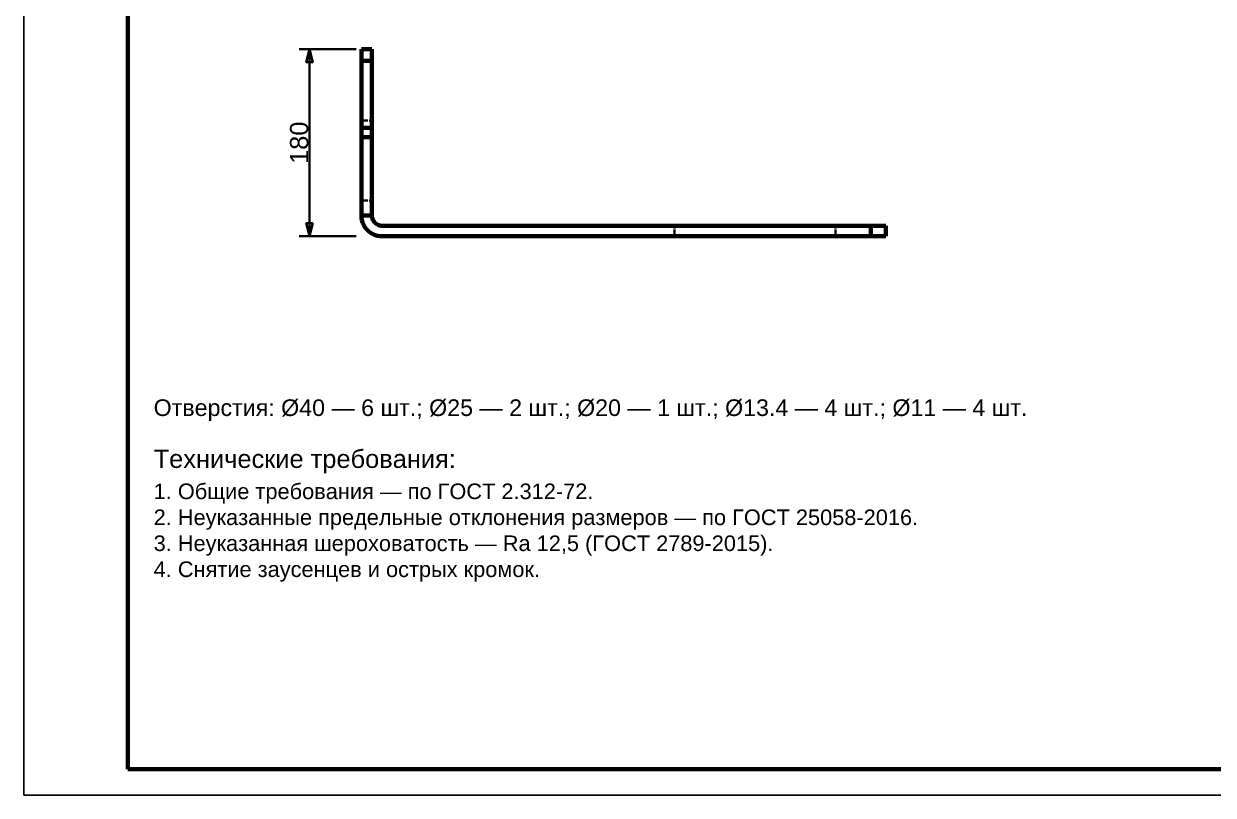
# Model space of a CAD drawing. Header units: millimetres. Extents: x 0 to 420, y 0 to 297.
# Drawn here: x 0 to 229, y 0 to 148.5 of the extents above; entities that cross this region are included whole.
import ezdxf
from ezdxf.enums import TextEntityAlignment as Align

# ---------------------------------------------------------------- set-up
doc = ezdxf.new("R2010")
doc.units = ezdxf.units.MM
doc.linetypes.add('DASHED', pattern=[1.524, 1.27, -0.254])
doc.styles.add('GOST', font='Arial')

msp = doc.modelspace()

# ---------------------------------------------------------------- linework, layer by layer
at = {"color": 7, "lineweight": 35}
for p, q in [((64, 143.6), (53, 143.6)), ((55, 107.6), (55, 143.6)), ((64, 107.6), (53, 107.6))]:
    msp.add_line(p, q, dxfattribs=at)
at = {"color": 1, "lineweight": 70}
for p, q in [((65, 143.59), (65, 143.6)), ((65, 143.6), (67, 143.6)), ((65, 143.55), (65, 143.59)), ((65, 143.49), (65, 143.55)), ((65, 143.4), (65, 143.49)), ((65, 143.29), (65, 143.4)), ((65, 143.16), (65, 143.29)), ((65, 143), (65, 143.16)), ((65, 142.83), (65, 143)), ((65, 142.63), (65, 142.83)), ((65, 142.41), (65, 142.63)), ((65, 142.18), (65, 142.41)), ((65, 141.93), (65, 142.18)), ((67, 143.6), (67, 143.59)), ((67, 143.59), (67, 143.55)), ((67, 143.55), (67, 143.49)), ((67, 143.49), (67, 143.4)), ((67, 143.4), (67, 143.29)), ((67, 143.29), (67, 143.16)), ((67, 143.16), (67, 143)), ((67, 143), (67, 142.83)), ((67, 142.83), (67, 142.63)), ((67, 142.63), (67, 142.41)), ((67, 142.41), (67, 142.18)), ((67, 142.18), (67, 141.93)), ((65, 141.67), (65, 141.93)), ((65, 141.39), (65, 141.67)), ((65, 128.44), (65, 141.39)), ((67, 141.39), (65, 141.39)), ((67, 141.93), (67, 141.67)), ((67, 141.67), (67, 141.39)), ((67, 141.39), (67, 128.44)), ((65, 128.33), (65, 128.44)), ((65, 128.44), (67, 128.44)), ((65, 128.2), (65, 128.33)), ((67, 128.44), (67, 128.33)), ((67, 128.33), (67, 128.2)), ((65, 128.08), (65, 128.2)), ((65, 127.96), (65, 128.08)), ((65, 127.83), (65, 127.96)), ((65, 127.7), (65, 127.83)), ((65, 127.57), (65, 127.7)), ((65, 127.45), (65, 127.57)), ((65, 127.32), (65, 127.45)), ((65, 127.18), (65, 127.32)), ((65, 127.05), (65, 127.18)), ((65, 126.92), (65, 127.05)), ((65, 126.79), (65, 126.92)), ((65, 126.66), (65, 126.79)), ((65, 111.6), (65, 126.66)), ((67, 126.66), (65, 126.66)), ((67, 128.2), (67, 128.08)), ((67, 128.08), (67, 127.96)), ((67, 127.96), (67, 127.83)), ((67, 127.83), (67, 127.7)), ((67, 127.7), (67, 127.57)), ((67, 127.57), (67, 127.45)), ((67, 127.45), (67, 127.32)), ((67, 127.32), (67, 127.18)), ((67, 127.18), (67, 127.05)), ((67, 127.05), (67, 126.92)), ((67, 126.92), (67, 126.79)), ((67, 126.79), (67, 126.66)), ((67, 126.66), (67, 111.6)), ((65, 111.6), (65.03, 111.15)), ((67, 111.6), (65, 111.6)), ((65.03, 111.15), (65.1, 110.71)), ((65.1, 110.71), (65.22, 110.28)), ((65.22, 110.28), (65.4, 109.86)), ((67.01, 111.38), (67, 111.6)), ((67.05, 111.15), (67.01, 111.38)), ((67.11, 110.94), (67.05, 111.15)), ((67.2, 110.73), (67.11, 110.94)), ((67.31, 110.54), (67.2, 110.73)), ((67.44, 110.35), (67.31, 110.54)), ((67.59, 110.19), (67.44, 110.35)), ((67.75, 110.04), (67.59, 110.19)), ((67.94, 109.91), (67.75, 110.04)), ((65.4, 109.86), (65.61, 109.47)), ((65.61, 109.47), (65.87, 109.11)), ((65.87, 109.11), (66.17, 108.77)), ((66.17, 108.77), (66.51, 108.47)), ((66.51, 108.47), (66.87, 108.21)), ((66.87, 108.21), (67.26, 108)), ((67.26, 108), (67.68, 107.82)), ((67.68, 107.82), (68.11, 107.7)), ((68.13, 109.8), (67.94, 109.91)), ((68.11, 107.7), (68.55, 107.63)), ((68.34, 109.71), (68.13, 109.8)), ((68.55, 109.65), (68.34, 109.71)), ((68.78, 109.61), (68.55, 109.65)), ((69, 109.6), (68.78, 109.61)), ((163.07, 109.6), (69, 109.6)), ((163.07, 109.6), (163.42, 109.6)), ((163.07, 107.6), (163.07, 109.6)), ((163.42, 109.6), (163.76, 109.6)), ((163.76, 109.6), (164.09, 109.6)), ((164.09, 109.6), (164.4, 109.6)), ((164.4, 109.6), (164.68, 109.6)), ((164.68, 109.6), (164.95, 109.6)), ((164.95, 109.6), (165.18, 109.6)), ((165.18, 109.6), (165.39, 109.6)), ((165.39, 109.6), (165.58, 109.6)), ((165.58, 109.6), (165.73, 109.6)), ((165.73, 109.6), (165.85, 109.6)), ((165.85, 109.6), (165.93, 109.6)), ((165.93, 109.6), (165.98, 109.6)), ((165.98, 109.6), (166, 109.6)), ((166, 109.6), (166, 107.6)), ((68.55, 107.63), (69, 107.6)), ((69, 107.6), (163.07, 107.6)), ((163.42, 107.6), (163.07, 107.6)), ((163.76, 107.6), (163.42, 107.6)), ((164.09, 107.6), (163.76, 107.6)), ((164.4, 107.6), (164.09, 107.6)), ((164.68, 107.6), (164.4, 107.6)), ((164.95, 107.6), (164.68, 107.6)), ((165.18, 107.6), (164.95, 107.6)), ((165.39, 107.6), (165.18, 107.6)), ((165.58, 107.6), (165.39, 107.6)), ((165.73, 107.6), (165.58, 107.6)), ((165.85, 107.6), (165.73, 107.6)), ((165.93, 107.6), (165.85, 107.6)), ((165.98, 107.6), (165.93, 107.6)), ((166, 107.6), (165.98, 107.6))]:
    msp.add_line(p, q, dxfattribs=at)
at = {"color": 5, "linetype": 'DASHED', "lineweight": 35}
for p, q in [((65, 143.6), (65, 143.57)), ((67, 143.6), (65, 143.6)), ((65, 143.57), (65, 143.5)), ((65, 143.5), (65, 143.38)), ((65, 143.38), (65, 143.2)), ((65, 143.2), (65, 142.99)), ((65, 142.99), (65, 142.73)), ((65, 142.73), (65, 142.43)), ((65, 142.43), (65, 142.09)), ((65, 142.09), (65, 141.73)), ((67, 143.57), (67, 143.6)), ((67, 143.5), (67, 143.57)), ((67, 143.38), (67, 143.5)), ((67, 143.2), (67, 143.38)), ((67, 142.99), (67, 143.2)), ((67, 142.73), (67, 142.99)), ((67, 142.43), (67, 142.73)), ((67, 142.09), (67, 142.43)), ((67, 141.73), (67, 142.09)), ((65, 141.73), (65, 141.34)), ((65, 141.34), (65, 140.92)), ((65, 140.92), (65, 140.49)), ((65, 140.49), (65, 140.05)), ((65, 140.05), (65, 139.6)), ((67, 141.34), (67, 141.73)), ((67, 140.92), (67, 141.34)), ((67, 140.49), (67, 140.92)), ((67, 140.05), (67, 140.49)), ((67, 139.6), (67, 140.05)), ((65, 139.6), (65, 111.6)), ((67, 111.6), (67, 139.6)), ((65, 134.84), (65, 134.9)), ((65, 134.9), (65, 134.84)), ((65, 134.84), (65, 134.9)), ((65, 134.9), (65, 134.84)), ((65, 134.65), (65, 134.84)), ((65, 134.84), (65, 134.65)), ((65, 134.65), (65, 134.84)), ((65, 134.84), (65, 134.65)), ((65, 134.35), (65, 134.65)), ((65, 134.65), (65, 134.35)), ((65, 134.35), (65, 134.65)), ((65, 134.65), (65, 134.35)), ((65, 133.96), (65, 134.35)), ((65, 134.35), (65, 133.96)), ((65, 133.96), (65, 134.35)), ((65, 134.35), (65, 133.96)), ((65, 133.48), (65, 133.96)), ((65, 133.96), (65, 133.48)), ((65, 133.48), (65, 133.96)), ((65, 133.96), (65, 133.48)), ((65, 132.96), (65, 133.48)), ((65, 133.48), (65, 132.96)), ((65, 132.96), (65, 133.48)), ((65, 133.48), (65, 132.96)), ((65, 132.4), (65, 132.96)), ((65, 132.96), (65, 132.4)), ((65, 132.4), (65, 132.96)), ((65, 132.96), (65, 132.4)), ((67, 134.84), (67, 134.9)), ((67, 134.9), (67, 134.84)), ((67, 134.84), (67, 134.9)), ((67, 134.9), (67, 134.84)), ((67, 134.65), (67, 134.84)), ((67, 134.84), (67, 134.65)), ((67, 134.65), (67, 134.84)), ((67, 134.84), (67, 134.65)), ((67, 134.35), (67, 134.65)), ((67, 134.65), (67, 134.35)), ((67, 134.35), (67, 134.65)), ((67, 134.65), (67, 134.35)), ((67, 133.96), (67, 134.35)), ((67, 134.35), (67, 133.96)), ((67, 133.96), (67, 134.35)), ((67, 134.35), (67, 133.96)), ((67, 133.48), (67, 133.96)), ((67, 133.96), (67, 133.48)), ((67, 133.48), (67, 133.96)), ((67, 133.96), (67, 133.48)), ((67, 132.96), (67, 133.48)), ((67, 133.48), (67, 132.96)), ((67, 132.96), (67, 133.48)), ((67, 133.48), (67, 132.96)), ((67, 132.4), (67, 132.96)), ((67, 132.96), (67, 132.4)), ((67, 132.4), (67, 132.96)), ((67, 132.96), (67, 132.4)), ((65, 131.84), (65, 132.4)), ((65, 132.4), (65, 131.84)), ((65, 131.84), (65, 132.4)), ((65, 132.4), (65, 131.84)), ((65, 131.32), (65, 131.84)), ((65, 131.84), (65, 131.32)), ((65, 131.32), (65, 131.84)), ((65, 131.84), (65, 131.32)), ((65, 130.84), (65, 131.32)), ((65, 131.32), (65, 130.84)), ((65, 130.84), (65, 131.32)), ((65, 131.32), (65, 130.84)), ((65, 130.45), (65, 130.84)), ((65, 130.84), (65, 130.45)), ((65, 130.45), (65, 130.84)), ((65, 130.84), (65, 130.45)), ((67, 131.84), (67, 132.4)), ((67, 132.4), (67, 131.84)), ((67, 131.84), (67, 132.4)), ((67, 132.4), (67, 131.84)), ((67, 131.32), (67, 131.84)), ((67, 131.84), (67, 131.32)), ((67, 131.32), (67, 131.84)), ((67, 131.84), (67, 131.32)), ((67, 130.84), (67, 131.32)), ((67, 131.32), (67, 130.84)), ((67, 130.84), (67, 131.32)), ((67, 131.32), (67, 130.84)), ((67, 130.45), (67, 130.84)), ((67, 130.84), (67, 130.45)), ((67, 130.45), (67, 130.84)), ((67, 130.84), (67, 130.45)), ((65, 130.15), (65, 130.45)), ((65, 130.45), (65, 130.15)), ((65, 130.15), (65, 130.45)), ((65, 130.45), (65, 130.15)), ((65, 129.96), (65, 130.15)), ((65, 130.15), (65, 129.96)), ((65, 129.96), (65, 130.15)), ((65, 130.15), (65, 129.96)), ((65, 129.9), (65, 129.96)), ((65, 129.96), (65, 129.9)), ((65, 129.9), (65, 129.96)), ((65, 129.96), (65, 129.9)), ((65, 129.9), (67, 129.9)), ((65, 129.9), (67, 129.9)), ((67, 130.15), (67, 130.45)), ((67, 130.45), (67, 130.15)), ((67, 130.15), (67, 130.45)), ((67, 130.45), (67, 130.15)), ((67, 129.96), (67, 130.15)), ((67, 130.15), (67, 129.96)), ((67, 129.96), (67, 130.15)), ((67, 130.15), (67, 129.96)), ((67, 129.9), (67, 129.96)), ((67, 129.96), (67, 129.9)), ((67, 129.9), (67, 129.96)), ((67, 129.96), (67, 129.9)), ((65, 116.67), (65, 116.7)), ((65, 116.7), (65, 116.67)), ((65, 116.67), (65, 116.7)), ((65, 116.7), (65, 116.67)), ((65, 116.67), (65, 116.7)), ((65, 116.7), (65, 116.67)), ((65, 116.67), (65, 116.7)), ((65, 116.7), (65, 116.67)), ((65, 116.59), (65, 116.67)), ((65, 116.67), (65, 116.59)), ((65, 116.59), (65, 116.67)), ((65, 116.67), (65, 116.59)), ((65, 116.59), (65, 116.67)), ((65, 116.67), (65, 116.59)), ((65, 116.59), (65, 116.67)), ((65, 116.67), (65, 116.59)), ((65, 116.46), (65, 116.59)), ((65, 116.59), (65, 116.46)), ((65, 116.46), (65, 116.59)), ((65, 116.59), (65, 116.46)), ((65, 116.46), (65, 116.59)), ((65, 116.59), (65, 116.46)), ((65, 116.46), (65, 116.59)), ((65, 116.59), (65, 116.46)), ((65, 116.29), (65, 116.46)), ((65, 116.46), (65, 116.29)), ((65, 116.29), (65, 116.46)), ((65, 116.46), (65, 116.29)), ((65, 116.29), (65, 116.46)), ((65, 116.46), (65, 116.29)), ((65, 116.29), (65, 116.46)), ((65, 116.46), (65, 116.29)), ((65, 116.08), (65, 116.29)), ((65, 116.29), (65, 116.08)), ((65, 116.08), (65, 116.29)), ((65, 116.29), (65, 116.08)), ((65, 116.08), (65, 116.29)), ((65, 116.29), (65, 116.08)), ((65, 116.08), (65, 116.29)), ((65, 116.29), (65, 116.08)), ((65, 115.84), (65, 116.08)), ((65, 116.08), (65, 115.84)), ((65, 115.84), (65, 116.08)), ((65, 116.08), (65, 115.84)), ((65, 115.84), (65, 116.08)), ((65, 116.08), (65, 115.84)), ((65, 115.84), (65, 116.08)), ((65, 116.08), (65, 115.84)), ((65, 115.6), (65, 115.84)), ((65, 115.84), (65, 115.6)), ((65, 115.6), (65, 115.84)), ((65, 115.84), (65, 115.6)), ((65, 115.6), (65, 115.84)), ((65, 115.84), (65, 115.6)), ((65, 115.6), (65, 115.84)), ((65, 115.84), (65, 115.6)), ((65, 115.36), (65, 115.6)), ((65, 115.6), (65, 115.36)), ((65, 115.36), (65, 115.6)), ((65, 115.6), (65, 115.36)), ((65, 115.36), (65, 115.6)), ((65, 115.6), (65, 115.36)), ((65, 115.36), (65, 115.6)), ((65, 115.6), (65, 115.36)), ((65, 115.12), (65, 115.36)), ((65, 115.36), (65, 115.12)), ((65, 115.12), (65, 115.36)), ((65, 115.36), (65, 115.12)), ((65, 115.12), (65, 115.36)), ((65, 115.36), (65, 115.12)), ((65, 115.12), (65, 115.36)), ((65, 115.36), (65, 115.12)), ((65, 114.91), (65, 115.12)), ((65, 115.12), (65, 114.91)), ((65, 114.91), (65, 115.12)), ((65, 115.12), (65, 114.91)), ((65, 114.91), (65, 115.12)), ((65, 115.12), (65, 114.91)), ((65, 114.91), (65, 115.12)), ((65, 115.12), (65, 114.91)), ((65, 114.74), (65, 114.91)), ((65, 114.91), (65, 114.74)), ((65, 114.74), (65, 114.91)), ((65, 114.91), (65, 114.74)), ((65, 114.74), (65, 114.91)), ((65, 114.91), (65, 114.74)), ((65, 114.74), (65, 114.91)), ((65, 114.91), (65, 114.74)), ((65, 114.61), (65, 114.74)), ((65, 114.74), (65, 114.61)), ((65, 114.61), (65, 114.74)), ((65, 114.74), (65, 114.61)), ((65, 114.61), (65, 114.74)), ((65, 114.74), (65, 114.61)), ((65, 114.61), (65, 114.74)), ((65, 114.74), (65, 114.61)), ((65, 114.53), (65, 114.61)), ((65, 114.61), (65, 114.53)), ((65, 114.53), (65, 114.61)), ((65, 114.61), (65, 114.53)), ((65, 114.53), (65, 114.61)), ((65, 114.61), (65, 114.53)), ((65, 114.53), (65, 114.61)), ((65, 114.61), (65, 114.53)), ((65, 114.5), (65, 114.53)), ((65, 114.53), (65, 114.5)), ((65, 114.5), (65, 114.53)), ((65, 114.53), (65, 114.5)), ((65, 114.5), (65, 114.53)), ((65, 114.53), (65, 114.5)), ((65, 114.5), (65, 114.53)), ((65, 114.53), (65, 114.5)), ((65, 114.5), (67, 114.5)), ((65, 114.5), (67, 114.5)), ((65, 114.5), (67, 114.5)), ((65, 114.5), (67, 114.5)), ((67, 116.67), (67, 116.7)), ((67, 116.7), (67, 116.67)), ((67, 116.67), (67, 116.7)), ((67, 116.7), (67, 116.67)), ((67, 116.67), (67, 116.7)), ((67, 116.7), (67, 116.67)), ((67, 116.67), (67, 116.7)), ((67, 116.7), (67, 116.67)), ((67, 116.59), (67, 116.67)), ((67, 116.67), (67, 116.59)), ((67, 116.59), (67, 116.67)), ((67, 116.67), (67, 116.59)), ((67, 116.59), (67, 116.67)), ((67, 116.67), (67, 116.59)), ((67, 116.59), (67, 116.67)), ((67, 116.67), (67, 116.59)), ((67, 116.46), (67, 116.59)), ((67, 116.59), (67, 116.46)), ((67, 116.46), (67, 116.59)), ((67, 116.59), (67, 116.46)), ((67, 116.46), (67, 116.59)), ((67, 116.59), (67, 116.46)), ((67, 116.46), (67, 116.59)), ((67, 116.59), (67, 116.46)), ((67, 116.29), (67, 116.46)), ((67, 116.46), (67, 116.29)), ((67, 116.29), (67, 116.46)), ((67, 116.46), (67, 116.29)), ((67, 116.29), (67, 116.46)), ((67, 116.46), (67, 116.29)), ((67, 116.29), (67, 116.46)), ((67, 116.46), (67, 116.29)), ((67, 116.08), (67, 116.29)), ((67, 116.29), (67, 116.08)), ((67, 116.08), (67, 116.29)), ((67, 116.29), (67, 116.08)), ((67, 116.08), (67, 116.29)), ((67, 116.29), (67, 116.08)), ((67, 116.08), (67, 116.29)), ((67, 116.29), (67, 116.08)), ((67, 115.84), (67, 116.08)), ((67, 116.08), (67, 115.84)), ((67, 115.84), (67, 116.08)), ((67, 116.08), (67, 115.84)), ((67, 115.84), (67, 116.08)), ((67, 116.08), (67, 115.84)), ((67, 115.84), (67, 116.08)), ((67, 116.08), (67, 115.84)), ((67, 115.6), (67, 115.84)), ((67, 115.84), (67, 115.6)), ((67, 115.6), (67, 115.84)), ((67, 115.84), (67, 115.6)), ((67, 115.6), (67, 115.84)), ((67, 115.84), (67, 115.6)), ((67, 115.6), (67, 115.84)), ((67, 115.84), (67, 115.6)), ((67, 115.36), (67, 115.6)), ((67, 115.6), (67, 115.36)), ((67, 115.36), (67, 115.6)), ((67, 115.6), (67, 115.36)), ((67, 115.36), (67, 115.6)), ((67, 115.6), (67, 115.36)), ((67, 115.36), (67, 115.6)), ((67, 115.6), (67, 115.36)), ((67, 115.12), (67, 115.36)), ((67, 115.36), (67, 115.12)), ((67, 115.12), (67, 115.36)), ((67, 115.36), (67, 115.12)), ((67, 115.12), (67, 115.36)), ((67, 115.36), (67, 115.12)), ((67, 115.12), (67, 115.36)), ((67, 115.36), (67, 115.12)), ((67, 114.91), (67, 115.12)), ((67, 115.12), (67, 114.91)), ((67, 114.91), (67, 115.12)), ((67, 115.12), (67, 114.91)), ((67, 114.91), (67, 115.12)), ((67, 115.12), (67, 114.91)), ((67, 114.91), (67, 115.12)), ((67, 115.12), (67, 114.91)), ((67, 114.74), (67, 114.91)), ((67, 114.91), (67, 114.74)), ((67, 114.74), (67, 114.91)), ((67, 114.91), (67, 114.74)), ((67, 114.74), (67, 114.91)), ((67, 114.91), (67, 114.74)), ((67, 114.74), (67, 114.91)), ((67, 114.91), (67, 114.74)), ((67, 114.61), (67, 114.74)), ((67, 114.74), (67, 114.61)), ((67, 114.61), (67, 114.74)), ((67, 114.74), (67, 114.61)), ((67, 114.61), (67, 114.74)), ((67, 114.74), (67, 114.61)), ((67, 114.61), (67, 114.74)), ((67, 114.74), (67, 114.61)), ((67, 114.53), (67, 114.61)), ((67, 114.61), (67, 114.53)), ((67, 114.53), (67, 114.61)), ((67, 114.61), (67, 114.53)), ((67, 114.53), (67, 114.61)), ((67, 114.61), (67, 114.53)), ((67, 114.53), (67, 114.61)), ((67, 114.61), (67, 114.53)), ((67, 114.5), (67, 114.53)), ((67, 114.53), (67, 114.5)), ((67, 114.5), (67, 114.53)), ((67, 114.53), (67, 114.5)), ((67, 114.5), (67, 114.53)), ((67, 114.53), (67, 114.5)), ((67, 114.5), (67, 114.53)), ((67, 114.53), (67, 114.5)), ((67, 111.6), (65, 111.6)), ((65.03, 111.15), (65, 111.6)), ((65, 111.6), (67, 111.6)), ((65, 111.6), (67, 111.6)), ((65.1, 110.71), (65.03, 111.15)), ((65.22, 110.28), (65.1, 110.71)), ((65.4, 109.86), (65.22, 110.28)), ((67, 111.6), (67.01, 111.38)), ((67.01, 111.38), (67.05, 111.15)), ((67.05, 111.15), (67.11, 110.94)), ((67.11, 110.94), (67.2, 110.73)), ((67.2, 110.73), (67.31, 110.54)), ((67.31, 110.54), (67.44, 110.35)), ((67.44, 110.35), (67.59, 110.19)), ((67.59, 110.19), (67.75, 110.04)), ((67.75, 110.04), (67.94, 109.91)), ((65.61, 109.47), (65.4, 109.86)), ((65.87, 109.11), (65.61, 109.47)), ((66.17, 108.77), (65.87, 109.11)), ((66.51, 108.47), (66.17, 108.77)), ((66.87, 108.21), (66.51, 108.47)), ((67.26, 108), (66.87, 108.21)), ((67.68, 107.82), (67.26, 108)), ((68.11, 107.7), (67.68, 107.82)), ((67.94, 109.91), (68.13, 109.8)), ((68.55, 107.63), (68.11, 107.7)), ((68.13, 109.8), (68.34, 109.71)), ((68.34, 109.71), (68.55, 109.65)), ((68.55, 109.65), (68.78, 109.61)), ((68.78, 109.61), (69, 109.6)), ((69, 109.6), (162.47, 109.6)), ((125.26, 107.6), (125.26, 109.6)), ((125.26, 109.6), (125.29, 109.6)), ((125.29, 109.6), (125.26, 109.6)), ((125.26, 107.6), (125.26, 109.6)), ((125.26, 109.6), (125.29, 109.6)), ((125.29, 109.6), (125.26, 109.6)), ((125.29, 109.6), (125.39, 109.6)), ((125.39, 109.6), (125.29, 109.6)), ((125.29, 109.6), (125.39, 109.6)), ((125.39, 109.6), (125.29, 109.6)), ((125.39, 109.6), (125.55, 109.6)), ((125.55, 109.6), (125.39, 109.6)), ((125.39, 109.6), (125.55, 109.6)), ((125.55, 109.6), (125.39, 109.6)), ((125.55, 109.6), (125.76, 109.6)), ((125.76, 109.6), (125.55, 109.6)), ((125.55, 109.6), (125.76, 109.6)), ((125.76, 109.6), (125.55, 109.6)), ((125.76, 109.6), (126.02, 109.6)), ((126.02, 109.6), (125.76, 109.6)), ((125.76, 109.6), (126.02, 109.6)), ((126.02, 109.6), (125.76, 109.6)), ((126.02, 109.6), (126.3, 109.6)), ((126.3, 109.6), (126.02, 109.6)), ((126.02, 109.6), (126.3, 109.6)), ((126.3, 109.6), (126.02, 109.6)), ((126.3, 109.6), (126.6, 109.6)), ((126.6, 109.6), (126.3, 109.6)), ((126.3, 109.6), (126.6, 109.6)), ((126.6, 109.6), (126.3, 109.6)), ((126.6, 109.6), (126.9, 109.6)), ((126.9, 109.6), (126.6, 109.6)), ((126.6, 109.6), (126.9, 109.6)), ((126.9, 109.6), (126.6, 109.6)), ((126.9, 109.6), (127.18, 109.6)), ((127.18, 109.6), (126.9, 109.6)), ((126.9, 109.6), (127.18, 109.6)), ((127.18, 109.6), (126.9, 109.6)), ((127.18, 109.6), (127.44, 109.6)), ((127.44, 109.6), (127.18, 109.6)), ((127.18, 109.6), (127.44, 109.6)), ((127.44, 109.6), (127.18, 109.6)), ((127.44, 109.6), (127.65, 109.6)), ((127.65, 109.6), (127.44, 109.6)), ((127.44, 109.6), (127.65, 109.6)), ((127.65, 109.6), (127.44, 109.6)), ((127.65, 109.6), (127.81, 109.6)), ((127.81, 109.6), (127.65, 109.6)), ((127.65, 109.6), (127.81, 109.6)), ((127.81, 109.6), (127.65, 109.6)), ((127.81, 109.6), (127.91, 109.6)), ((127.91, 109.6), (127.81, 109.6)), ((127.81, 109.6), (127.91, 109.6)), ((127.91, 109.6), (127.81, 109.6)), ((127.91, 109.6), (127.94, 109.6)), ((127.94, 109.6), (127.91, 109.6)), ((127.91, 109.6), (127.94, 109.6)), ((127.94, 109.6), (127.91, 109.6)), ((156.26, 107.6), (156.26, 109.6)), ((156.26, 109.6), (156.29, 109.6)), ((156.29, 109.6), (156.26, 109.6)), ((156.26, 107.6), (156.26, 109.6)), ((156.26, 109.6), (156.29, 109.6)), ((156.29, 109.6), (156.26, 109.6)), ((156.29, 109.6), (156.39, 109.6)), ((156.39, 109.6), (156.29, 109.6)), ((156.29, 109.6), (156.39, 109.6)), ((156.39, 109.6), (156.29, 109.6)), ((156.39, 109.6), (156.55, 109.6)), ((156.55, 109.6), (156.39, 109.6)), ((156.39, 109.6), (156.55, 109.6)), ((156.55, 109.6), (156.39, 109.6)), ((156.55, 109.6), (156.76, 109.6)), ((156.76, 109.6), (156.55, 109.6)), ((156.55, 109.6), (156.76, 109.6)), ((156.76, 109.6), (156.55, 109.6)), ((156.76, 109.6), (157.02, 109.6)), ((157.02, 109.6), (156.76, 109.6)), ((156.76, 109.6), (157.02, 109.6)), ((157.02, 109.6), (156.76, 109.6)), ((157.02, 109.6), (157.3, 109.6)), ((157.3, 109.6), (157.02, 109.6)), ((157.02, 109.6), (157.3, 109.6)), ((157.3, 109.6), (157.02, 109.6)), ((157.3, 109.6), (157.6, 109.6)), ((157.6, 109.6), (157.3, 109.6)), ((157.3, 109.6), (157.6, 109.6)), ((157.6, 109.6), (157.3, 109.6)), ((157.6, 109.6), (157.9, 109.6)), ((157.9, 109.6), (157.6, 109.6)), ((157.6, 109.6), (157.9, 109.6)), ((157.9, 109.6), (157.6, 109.6)), ((157.9, 109.6), (158.18, 109.6)), ((158.18, 109.6), (157.9, 109.6)), ((157.9, 109.6), (158.18, 109.6)), ((158.18, 109.6), (157.9, 109.6)), ((158.18, 109.6), (158.44, 109.6)), ((158.44, 109.6), (158.18, 109.6)), ((158.18, 109.6), (158.44, 109.6)), ((158.44, 109.6), (158.18, 109.6)), ((158.44, 109.6), (158.65, 109.6)), ((158.65, 109.6), (158.44, 109.6)), ((158.44, 109.6), (158.65, 109.6)), ((158.65, 109.6), (158.44, 109.6)), ((158.65, 109.6), (158.81, 109.6)), ((158.81, 109.6), (158.65, 109.6)), ((158.65, 109.6), (158.81, 109.6)), ((158.81, 109.6), (158.65, 109.6)), ((158.81, 109.6), (158.91, 109.6)), ((158.91, 109.6), (158.81, 109.6)), ((158.81, 109.6), (158.91, 109.6)), ((158.91, 109.6), (158.81, 109.6)), ((158.91, 109.6), (158.94, 109.6)), ((158.94, 109.6), (158.91, 109.6)), ((158.91, 109.6), (158.94, 109.6)), ((158.94, 109.6), (158.91, 109.6)), ((162.88, 109.6), (162.47, 109.6)), ((163.28, 109.6), (162.88, 109.6)), ((163.67, 109.6), (163.28, 109.6)), ((164.03, 109.6), (163.67, 109.6)), ((164.38, 109.6), (164.03, 109.6)), ((164.7, 109.6), (164.38, 109.6)), ((164.99, 109.6), (164.7, 109.6)), ((165.25, 109.6), (164.99, 109.6)), ((165.47, 109.6), (165.25, 109.6)), ((165.66, 109.6), (165.47, 109.6)), ((165.81, 109.6), (165.66, 109.6)), ((165.91, 109.6), (165.81, 109.6)), ((165.98, 109.6), (165.91, 109.6)), ((166, 109.6), (165.98, 109.6)), ((166, 107.6), (166, 109.6)), ((69, 107.6), (68.55, 107.63)), ((162.47, 107.6), (69, 107.6)), ((125.26, 107.6), (125.29, 107.6)), ((125.29, 107.6), (125.26, 107.6)), ((125.26, 107.6), (125.29, 107.6)), ((125.29, 107.6), (125.26, 107.6)), ((125.29, 107.6), (125.39, 107.6)), ((125.39, 107.6), (125.29, 107.6)), ((125.29, 107.6), (125.39, 107.6)), ((125.39, 107.6), (125.29, 107.6)), ((125.39, 107.6), (125.55, 107.6)), ((125.55, 107.6), (125.39, 107.6)), ((125.39, 107.6), (125.55, 107.6)), ((125.55, 107.6), (125.39, 107.6)), ((125.55, 107.6), (125.76, 107.6)), ((125.76, 107.6), (125.55, 107.6)), ((125.55, 107.6), (125.76, 107.6)), ((125.76, 107.6), (125.55, 107.6)), ((125.76, 107.6), (126.02, 107.6)), ((126.02, 107.6), (125.76, 107.6)), ((125.76, 107.6), (126.02, 107.6)), ((126.02, 107.6), (125.76, 107.6)), ((126.02, 107.6), (126.3, 107.6)), ((126.3, 107.6), (126.02, 107.6)), ((126.02, 107.6), (126.3, 107.6)), ((126.3, 107.6), (126.02, 107.6)), ((126.3, 107.6), (126.6, 107.6)), ((126.6, 107.6), (126.3, 107.6)), ((126.3, 107.6), (126.6, 107.6)), ((126.6, 107.6), (126.3, 107.6)), ((126.6, 107.6), (126.9, 107.6)), ((126.9, 107.6), (126.6, 107.6)), ((126.6, 107.6), (126.9, 107.6)), ((126.9, 107.6), (126.6, 107.6)), ((126.9, 107.6), (127.18, 107.6)), ((127.18, 107.6), (126.9, 107.6)), ((126.9, 107.6), (127.18, 107.6)), ((127.18, 107.6), (126.9, 107.6)), ((127.18, 107.6), (127.44, 107.6)), ((127.44, 107.6), (127.18, 107.6)), ((127.18, 107.6), (127.44, 107.6)), ((127.44, 107.6), (127.18, 107.6)), ((127.44, 107.6), (127.65, 107.6)), ((127.65, 107.6), (127.44, 107.6)), ((127.44, 107.6), (127.65, 107.6)), ((127.65, 107.6), (127.44, 107.6)), ((127.65, 107.6), (127.81, 107.6)), ((127.81, 107.6), (127.65, 107.6)), ((127.65, 107.6), (127.81, 107.6)), ((127.81, 107.6), (127.65, 107.6)), ((127.81, 107.6), (127.91, 107.6)), ((127.91, 107.6), (127.81, 107.6)), ((127.81, 107.6), (127.91, 107.6)), ((127.91, 107.6), (127.81, 107.6)), ((127.91, 107.6), (127.94, 107.6)), ((127.94, 107.6), (127.91, 107.6)), ((127.91, 107.6), (127.94, 107.6)), ((127.94, 107.6), (127.91, 107.6)), ((156.26, 107.6), (156.29, 107.6)), ((156.29, 107.6), (156.26, 107.6)), ((156.26, 107.6), (156.29, 107.6)), ((156.29, 107.6), (156.26, 107.6)), ((156.29, 107.6), (156.39, 107.6)), ((156.39, 107.6), (156.29, 107.6)), ((156.29, 107.6), (156.39, 107.6)), ((156.39, 107.6), (156.29, 107.6)), ((156.39, 107.6), (156.55, 107.6)), ((156.55, 107.6), (156.39, 107.6)), ((156.39, 107.6), (156.55, 107.6)), ((156.55, 107.6), (156.39, 107.6)), ((156.55, 107.6), (156.76, 107.6)), ((156.76, 107.6), (156.55, 107.6)), ((156.55, 107.6), (156.76, 107.6)), ((156.76, 107.6), (156.55, 107.6)), ((156.76, 107.6), (157.02, 107.6)), ((157.02, 107.6), (156.76, 107.6)), ((156.76, 107.6), (157.02, 107.6)), ((157.02, 107.6), (156.76, 107.6)), ((157.02, 107.6), (157.3, 107.6)), ((157.3, 107.6), (157.02, 107.6)), ((157.02, 107.6), (157.3, 107.6)), ((157.3, 107.6), (157.02, 107.6)), ((157.3, 107.6), (157.6, 107.6)), ((157.6, 107.6), (157.3, 107.6)), ((157.3, 107.6), (157.6, 107.6)), ((157.6, 107.6), (157.3, 107.6)), ((157.6, 107.6), (157.9, 107.6)), ((157.9, 107.6), (157.6, 107.6)), ((157.6, 107.6), (157.9, 107.6)), ((157.9, 107.6), (157.6, 107.6)), ((157.9, 107.6), (158.18, 107.6)), ((158.18, 107.6), (157.9, 107.6)), ((157.9, 107.6), (158.18, 107.6)), ((158.18, 107.6), (157.9, 107.6)), ((158.18, 107.6), (158.44, 107.6)), ((158.44, 107.6), (158.18, 107.6)), ((158.18, 107.6), (158.44, 107.6)), ((158.44, 107.6), (158.18, 107.6)), ((158.44, 107.6), (158.65, 107.6)), ((158.65, 107.6), (158.44, 107.6)), ((158.44, 107.6), (158.65, 107.6)), ((158.65, 107.6), (158.44, 107.6)), ((158.65, 107.6), (158.81, 107.6)), ((158.81, 107.6), (158.65, 107.6)), ((158.65, 107.6), (158.81, 107.6)), ((158.81, 107.6), (158.65, 107.6)), ((158.81, 107.6), (158.91, 107.6)), ((158.91, 107.6), (158.81, 107.6)), ((158.81, 107.6), (158.91, 107.6)), ((158.91, 107.6), (158.81, 107.6)), ((158.91, 107.6), (158.94, 107.6)), ((158.94, 107.6), (158.91, 107.6)), ((158.91, 107.6), (158.94, 107.6)), ((158.94, 107.6), (158.91, 107.6)), ((162.47, 107.6), (162.88, 107.6)), ((162.88, 107.6), (163.28, 107.6)), ((163.28, 107.6), (163.67, 107.6)), ((163.67, 107.6), (164.03, 107.6)), ((164.03, 107.6), (164.38, 107.6)), ((164.38, 107.6), (164.7, 107.6)), ((164.7, 107.6), (164.99, 107.6)), ((164.99, 107.6), (165.25, 107.6)), ((165.25, 107.6), (165.47, 107.6)), ((165.47, 107.6), (165.66, 107.6)), ((165.66, 107.6), (165.81, 107.6)), ((165.81, 107.6), (165.91, 107.6)), ((165.91, 107.6), (165.98, 107.6)), ((165.98, 107.6), (166, 107.6))]:
    msp.add_line(p, q, dxfattribs=at)
at = {"color": 7, "lineweight": 25}
msp.add_lwpolyline([(0, 0), (420, 0), (420, 297), (0, 297)], close=True, dxfattribs=at)
at = {"color": 7, "lineweight": 70}
msp.add_lwpolyline([(20, 5), (415, 5), (415, 292), (20, 292)], close=True, dxfattribs=at)
at = {"color": 7, "lineweight": 35}
for points in [[(55, 143.6), (54.38, 141.1), (55.62, 141.1)], [(55, 107.6), (55.62, 110.1), (54.38, 110.1)]]:
    msp.add_lwpolyline(points, close=True, dxfattribs=at)

# ---------------------------------------------------------------- texts
at = {"color": 7, "style": 'GOST'}
msp.add_text('180', height=3.5, rotation=90, dxfattribs=at).set_placement((53, 125.6), align=Align.MIDDLE)
at = {"color": 6, "style": 'GOST'}
msp.add_text('Отверстия: Ø40 — 6 шт.; Ø25 — 2 шт.; Ø20 — 1 шт.; Ø13.4 — 4 шт.; Ø11 — 4 шт.', height=3.2, dxfattribs=at).set_placement((25, 73))
at = {"color": 3, "style": 'GOST'}
for s, height, p in [('Технические требования:', 3.5, (25, 63)), ('1. Общие требования — по ГОСТ 2.312-72.', 3, (25, 57)), ('2. Неуказанные предельные отклонения размеров — по ГОСТ 25058-2016.', 3, (25, 52)), ('3. Неуказанная шероховатость — Ra 12,5 (ГОСТ 2789-2015).', 3, (25, 47)), ('4. Снятие заусенцев и острых кромок.', 3, (25, 42))]:
    msp.add_text(s, height=height, dxfattribs=at).set_placement(p)

doc.saveas('drawing.dxf')
